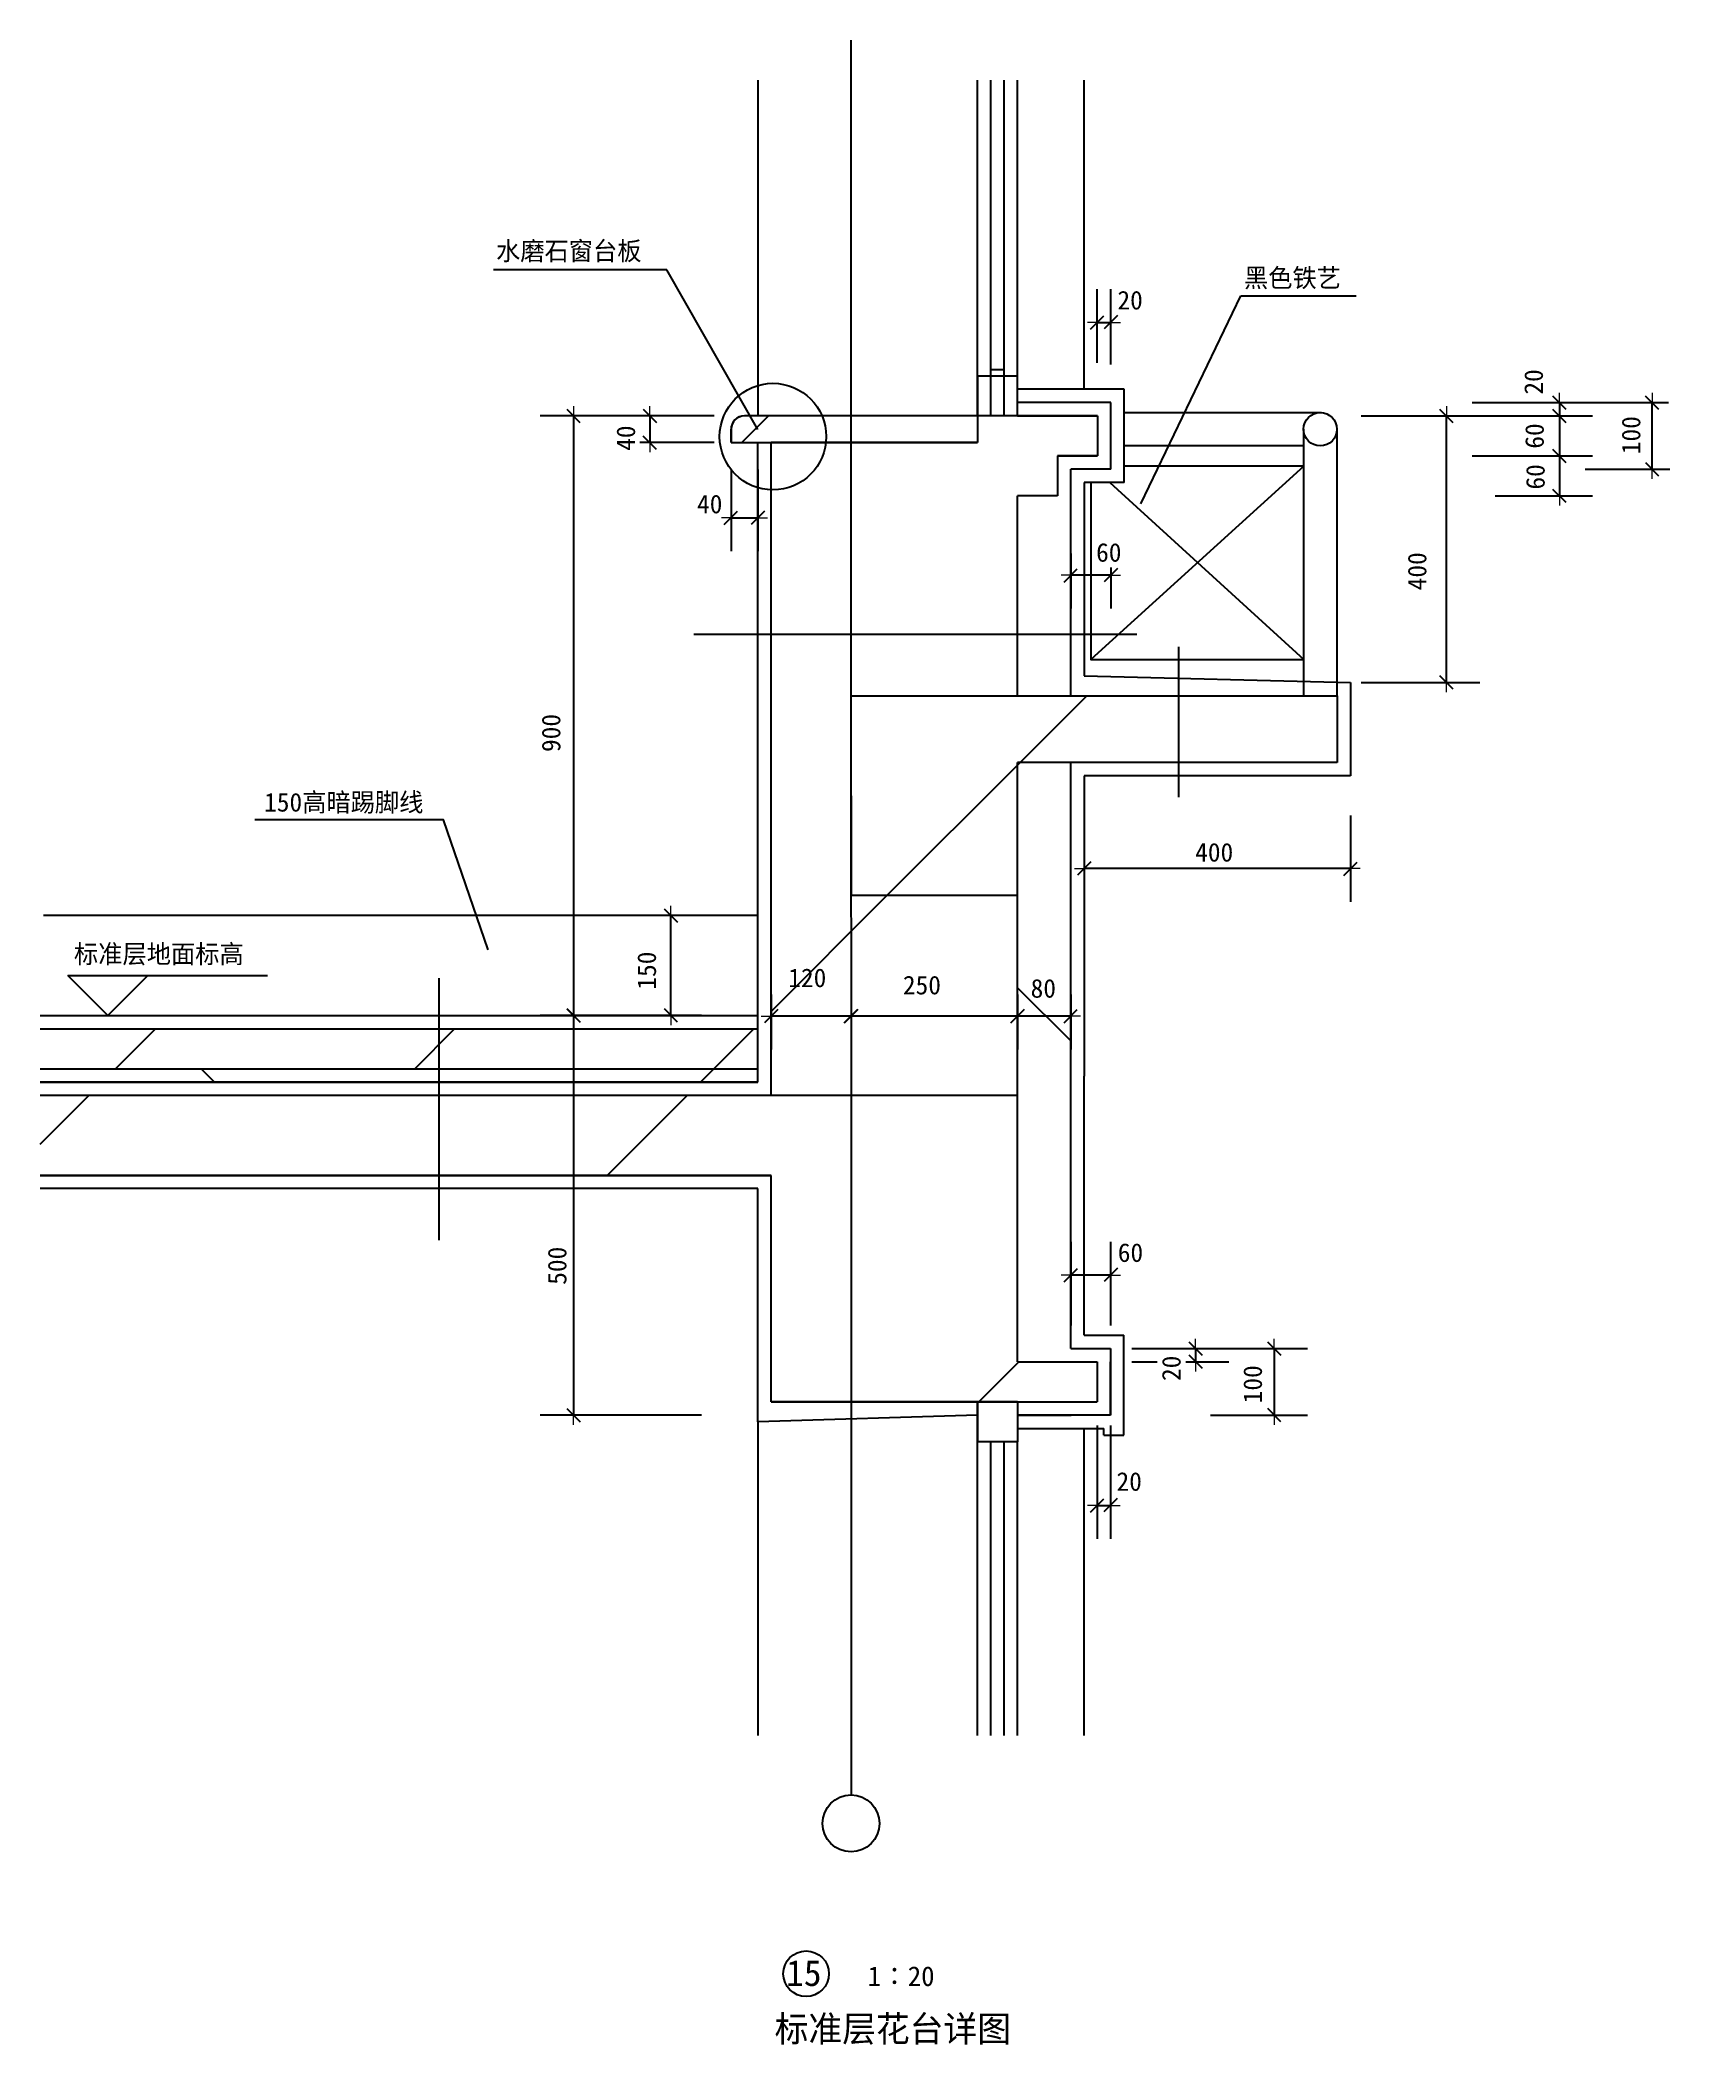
# Model space of a CAD drawing. Header units: metres. Extents: x 721 to 3168, y 267 to 3277.
import ezdxf

# ---------------------------------------------------------------- set-up
doc = ezdxf.new("R2010")
doc.units = ezdxf.units.M
for name, color, linetype in [('A-AXI', 3, 'Continuous'), ('BALCONY', 7, 'Continuous'), ('PUB_DIM', 3, 'Continuous'), ('PUB_TEXT', 7, 'Continuous'), ('S_DOTE', 7, 'Continuous'), ('WQ', 7, 'Continuous')]:
    doc.layers.add(name, color=color, linetype=linetype)
pattern_1 = [(45, (0, 0), (-224.506, 224.506), [])]
pattern_2 = [(45, (0, 0), (-449.01, 449.01), [])]

# ---------------------------------------------------------------- blocks, each defined once
blk = doc.blocks.new('_DIMX')
at = {"color": 5, "lineweight": 15}
blk.add_line((72.91, 0), (-72.91, 0), dxfattribs=at)
at = {"color": 1}
blk.add_lwpolyline([(-50.66, -50.66), (49.16, 49.16)], dxfattribs=at)

msp = doc.modelspace()

# ---------------------------------------------------------------- hatches: boundary and pattern name
h = msp.add_hatch()
h.set_pattern_fill('AN33C', scale=100)
h.set_pattern_definition(pattern_1)
h.paths.add_polyline_path([(1938.74, 2712.74), (2128.69, 2712.74), (2128.69, 2672.74), (1938.74, 2672.74)])
h.paths.add_polyline_path([(1873.44, 2701.8, 0.03), (1872.69, 2712.74), (1938.74, 2712.74), (1938.74, 2672.74), (1867.97, 2672.74, 0.09)])
h.paths.add_polyline_path([(1758.69, 2692.74, -0.2), (1764.54, 2706.88, -0.2), (1778.69, 2712.74), (1778.69, 2712.74), (1872.69, 2712.74, -0.03), (1873.44, 2701.8, -0.09), (1867.97, 2672.74), (1758.69, 2672.74)])
h = msp.add_hatch()
h.set_pattern_fill('ANSI31', scale=600)
h.paths.add_polyline_path([(1938.74, 2672.74), (1901.01, 2672.74, -0.39), (1818.69, 2601.85), (1818.69, 2426.87), (1938.74, 2426.87)])
h.paths.add_polyline_path([(2188.69, 2592.74), (2248.69, 2592.74), (2248.69, 2652.74), (2308.69, 2652.74), (2308.69, 2712.74), (2188.69, 2712.74), (2128.69, 2712.74), (2128.69, 2672.74), (1938.74, 2672.74), (1938.74, 2426.87), (2188.69, 2426.87)])
h.paths.add_polyline_path([(1901.01, 2672.74), (1818.69, 2672.74), (1818.69, 2601.85, 0.39)])
h.paths.add_polyline_path([(1938.74, 2384.73), (1818.69, 2384.73), (1818.69, 1692.74), (1938.75, 1692.74), (1938.75, 1992.74), (1938.74, 1992.74), (1938.74, 2292.74), (1938.74, 2292.74)])
h.paths.add_polyline_path([(2188.69, 2384.73), (1938.74, 2384.73), (1938.74, 2292.74), (2188.69, 2292.74)])
h.paths.add_polyline_path([(2188.69, 2426.87), (1938.74, 2426.87), (1938.74, 2384.73), (2188.69, 2384.73)])
h.paths.add_polyline_path([(1938.74, 2426.87), (1818.69, 2426.87), (1818.69, 2384.73), (1938.74, 2384.73)])
h.paths.add_polyline_path([(2188.69, 1992.74), (1938.75, 1992.74), (1938.75, 1692.74), (2188.69, 1692.74)])
h = msp.add_hatch()
h.set_pattern_fill('ANSI38', scale=300)
h.paths.add_polyline_path([(2268.69, 2192.74), (2188.69, 2192.74), (2188.69, 1692.74), (2188.69, 1292.74), (2308.25, 1292.74), (2308.25, 1232.74), (2188.69, 1232.74), (2188.69, 1212.74), (2268.69, 1212.74), (2269.34, 1212.74), (2328.25, 1212.74), (2328.25, 1292.74), (2328.25, 1312.74), (2268.69, 1312.74), (2268.69, 1692.74)])
h.paths.add_polyline_path([(2268.69, 2632.74), (2328.69, 2632.74), (2328.69, 2732.74), (2188.69, 2732.74), (2188.69, 2712.74), (2308.69, 2712.74), (2308.69, 2652.74), (2248.69, 2652.74), (2248.69, 2592.74), (2188.69, 2592.74), (2188.69, 2426.87), (2268.69, 2426.87)])
h.paths.add_polyline_path([(2268.69, 2384.73), (2188.69, 2384.73), (2188.69, 2292.74), (2268.69, 2292.74)])
h.paths.add_polyline_path([(2268.69, 2426.87), (2188.69, 2426.87), (2188.69, 2384.73), (2268.69, 2384.73)])
h = msp.add_hatch()
h.set_pattern_fill('AN33C', scale=200)
h.set_pattern_definition(pattern_2)
h.paths.add_polyline_path([(1938.74, 2292.74), (1938.75, 1992.74), (2188.69, 1992.74), (2188.69, 2192.74), (2668.69, 2192.74), (2668.69, 2292.74)])
h = msp.add_hatch()
h.set_pattern_fill('ANSI31', scale=1000)
h.paths.add_polyline_path([(2668.69, 2192.74), (2668.69, 2292.74), (1938.74, 2292.74), (1938.75, 1992.74), (2188.69, 1992.74), (2188.69, 2192.74)])
h = msp.add_hatch()
h.set_pattern_fill('AN33C', scale=100)
h.set_pattern_definition(pattern_1)
h.paths.add_polyline_path([(1276.81, 1792.74), (721.33, 1792.74), (721.33, 1732.74), (1276.81, 1732.74)])
h.paths.add_polyline_path([(1798.69, 1792.74), (1314.42, 1792.74), (1314.42, 1732.74), (1798.69, 1732.74)])
h.paths.add_polyline_path([(1314.42, 1792.74), (1276.81, 1792.74), (1276.81, 1732.74), (1314.42, 1732.74)])
h = msp.add_hatch()
h.set_pattern_fill('ANSI38', scale=300)
h.paths.add_polyline_path([(1276.81, 1732.74), (721.33, 1732.74), (721.33, 1712.74), (1276.81, 1712.74)])
h.paths.add_polyline_path([(1798.69, 1732.74), (1314.42, 1732.74), (1314.42, 1712.74), (1798.69, 1712.74)])
h.paths.add_polyline_path([(1314.42, 1732.74), (1276.81, 1732.74), (1276.81, 1712.74), (1314.42, 1712.74)])
h = msp.add_hatch()
h.set_pattern_fill('AN33C', scale=200)
h.set_pattern_definition(pattern_2)
h.paths.add_polyline_path([(1474.83, 1692.74), (721.33, 1692.74), (721.33, 1572.74), (1474.83, 1572.74)])
h.paths.add_polyline_path([(1938.75, 1692.74), (1512.44, 1692.74), (1512.44, 1572.74), (1818.69, 1572.74), (1818.69, 1436.29), (1818.69, 1232.74), (1938.75, 1232.74)])
h.paths.add_polyline_path([(1512.44, 1692.74), (1474.83, 1692.74), (1474.83, 1572.74), (1512.44, 1572.74)])
h.paths.add_polyline_path([(2188.69, 1692.74), (1938.75, 1692.74), (1938.75, 1232.74), (2188.69, 1232.74), (2328.25, 1232.74), (2328.25, 1292.74), (2188.69, 1292.74), (2188.69, 1412.74)])
h = msp.add_hatch()
h.set_pattern_fill('ANSI31', scale=1000)
h.paths.add_polyline_path([(1474.83, 1692.74), (721.33, 1692.74), (721.33, 1572.74), (1474.83, 1572.74)])
h.paths.add_polyline_path([(1512.44, 1692.74), (1474.83, 1692.74), (1474.83, 1572.74), (1512.44, 1572.74)])
h.paths.add_polyline_path([(1938.75, 1692.74), (1512.44, 1692.74), (1512.44, 1572.74), (1818.69, 1572.74), (1818.69, 1436.29), (1818.69, 1232.74), (1938.75, 1232.74)])
h.paths.add_polyline_path([(2188.69, 1692.74), (1938.75, 1692.74), (1938.75, 1232.74), (2188.69, 1232.74), (2328.25, 1232.74), (2328.25, 1292.74), (2188.69, 1292.74), (2188.69, 1412.74)])

# ---------------------------------------------------------------- linework, layer by layer
for p, q in [((2128.69, 2712.74), (2128.69, 3217.02)), ((2148.69, 2712.74), (2148.69, 3217.02)), ((2168.69, 2712.74), (2168.69, 3217.02)), ((2188.69, 2712.74), (2188.69, 3217.02)), ((2288.69, 2752.74), (2288.69, 3217.02)), ((1662.14, 2931.88), (1402.23, 2931.88)), ((1798.69, 2692.26), (1662.14, 2931.88)), ((2373.87, 2580.59), (2524.02, 2892.91)), ((2524.02, 2892.91), (2697.26, 2892.91)), ((2128.69, 2712.74), (2128.69, 2772.74)), ((2128.69, 2712.74), (2128.69, 2772.74)), ((2188.69, 2772.74), (2128.69, 2772.74)), ((2188.69, 2772.74), (2128.69, 2772.74)), ((2188.69, 2772.74), (2128.69, 2772.74)), ((2128.69, 2772.74), (2128.69, 2712.74)), ((2148.69, 2782.74), (2168.69, 2782.74)), ((2188.69, 2712.74), (2188.69, 2772.74)), ((2188.69, 2712.74), (2188.69, 2772.74)), ((2188.69, 2712.74), (2188.69, 2772.74)), ((2348.69, 2752.74), (2188.69, 2752.74)), ((2348.69, 2612.74), (2348.69, 2752.74)), ((2308.69, 2712.74), (1778.69, 2712.74)), ((2128.69, 2712.74), (2128.69, 2672.74)), ((2328.69, 2732.74), (2188.69, 2732.74)), ((2188.69, 2712.74), (2308.69, 2712.74)), ((2308.69, 2712.74), (2308.69, 2652.74)), ((2328.69, 2632.74), (2328.69, 2732.74)), ((1758.69, 2692.74), (1758.69, 2672.74)), ((1758.69, 2672.74), (1818.69, 2672.74)), ((1798.69, 1712.74), (1798.69, 2672.74)), ((1798.69, 1712.74), (1798.69, 2652.74)), ((1818.69, 1692.74), (1818.69, 2672.74)), ((2128.69, 2672.74), (1818.69, 2672.74)), ((2308.69, 2652.74), (2248.69, 2652.74)), ((2248.69, 2652.74), (2248.69, 2592.74)), ((2248.69, 2652.74), (2308.69, 2652.74)), ((2261.55, 2654.07), (2261.55, 2654.07)), ((2268.69, 2292.74), (2268.69, 2632.74)), ((2328.69, 2632.74), (2268.69, 2632.74)), ((2188.69, 2292.74), (2188.69, 2592.74)), ((2248.69, 2592.74), (2188.69, 2592.74)), ((2268.69, 2607.46), (2268.69, 2607.46)), ((2348.69, 2612.74), (2288.69, 2612.74)), ((2368.02, 2384.73), (1702.75, 2384.73)), ((2430.39, 2366.37), (2430.39, 2140.42)), ((2288.69, 2322.74), (2688.69, 2312.74)), ((1938.74, 2292.74), (1938.74, 2292.74)), ((1938.74, 2292.74), (2668.69, 2292.74)), ((1938.74, 2292.74), (1938.74, 1992.74)), ((2668.69, 2292.74), (2668.69, 2192.74)), ((2688.69, 2312.74), (2688.69, 2172.74)), ((2188.69, 1692.74), (2188.69, 2192.74)), ((2668.69, 2192.74), (2188.69, 2192.74)), ((2268.69, 1692.74), (2268.69, 2192.74)), ((2688.69, 2172.74), (2288.69, 2172.74)), ((2188.69, 1992.74), (1938.74, 1992.74)), ((1319.97, 1868.5), (1319.97, 1475.39)), ((721.33, 1792.74), (1798.62, 1792.74)), ((721.33, 1732.74), (1798.62, 1732.74)), ((2288.69, 1332.74), (2288.69, 1721.74)), ((1798.69, 1712.74), (721.33, 1712.74)), ((721.33, 1712.74), (1798.69, 1712.74)), ((2188.69, 1692.74), (721.33, 1692.74)), ((2188.69, 1292.74), (2188.69, 1692.74)), ((2268.69, 1312.74), (2268.69, 1692.74)), ((721.33, 1572.74), (1818.69, 1572.74)), ((1818.69, 1232.74), (1818.69, 1572.74)), ((1798.69, 1552.74), (721.33, 1552.74)), ((1798.69, 1436.29), (1798.69, 1552.74)), ((1798.69, 1202.74), (1798.69, 1552.74)), ((2188.69, 1292.74), (2188.69, 1412.74)), ((2288.69, 1332.74), (2348.25, 1332.74)), ((2288.69, 1332.74), (2288.69, 1332.74)), ((2348.25, 1182.74), (2348.25, 1332.74)), ((2268.69, 1312.74), (2268.69, 1312.74)), ((2268.69, 1312.74), (2328.25, 1312.74)), ((2268.69, 1312.74), (2328.25, 1312.74)), ((2328.25, 1312.74), (2328.25, 1212.74)), ((2188.69, 1292.74), (2308.25, 1292.74)), ((2188.69, 1292.74), (2248.69, 1292.74)), ((2268.69, 1292.74), (2308.25, 1292.74)), ((2269.34, 1292.74), (2269.34, 1292.74)), ((2308.25, 1292.74), (2308.25, 1232.74)), ((2308.25, 1272.74), (2308.25, 1272.74)), ((2328.25, 1212.74), (2328.25, 1292.74)), ((2128.69, 1212.74), (1798.69, 1202.74)), ((1818.69, 1232.74), (2308.25, 1232.74)), ((2128.69, 1232.74), (2128.69, 1172.74)), ((2128.69, 1172.74), (2128.69, 1232.74)), ((2188.69, 1232.74), (2188.69, 1172.74)), ((2188.69, 1232.74), (2188.69, 1172.74)), ((2188.69, 1212.74), (2268.69, 1212.74)), ((2188.69, 1212.74), (2269.34, 1212.74)), ((2328.25, 1212.74), (2188.69, 1212.74)), ((2188.69, 1192.74), (2318.25, 1192.74)), ((2188.69, 1192.74), (2258.51, 1192.74)), ((2288.69, 731.89), (2288.69, 1192.74)), ((2318.25, 1182.74), (2318.25, 1192.74)), ((2318.25, 1182.74), (2348.25, 1182.74)), ((2128.69, 731.89), (2128.69, 1172.74)), ((2188.69, 1172.74), (2128.69, 1172.74)), ((2188.69, 1172.74), (2128.69, 1172.74)), ((2148.69, 731.89), (2148.69, 1172.74)), ((2168.69, 731.89), (2168.69, 1172.74)), ((2188.69, 731.89), (2188.69, 1172.74))]:
    msp.add_line(p, q)
for points in [[(1798.69, 3217.02), (1798.69, 2712.74)], [(2644.97, 2717.69), (2348.69, 2717.69)], [(2618.69, 2292.74), (2618.69, 2692.74)], [(2668.69, 2292.74), (2668.69, 2692.74)], [(2618.69, 2667.69), (2348.69, 2667.69)], [(2288.69, 2612.74), (2288.69, 2322.74)], [(1938.74, 2292.74), (1938.75, 1992.74)], [(2288.69, 2172.74), (2288.69, 1721.74)], [(1393.88, 1911.48), (1326.98, 2106.46), (1043.69, 2106.46)], [(1798.69, 1962.74), (726.38, 1962.74)], [(721.33, 1812.71), (1798.62, 1812.71)], [(1798.69, 1202.74), (1798.69, 731.89)]]:
    msp.add_lwpolyline(points)
msp.add_lwpolyline([(2268.69, 1312.74), (2268.69, 1312.74)], close=True)
for centre, radius in [((1821.53, 2681.8), 80), ((2643.32, 2692.74), 25), ((1938.81, 599.8), 42.73), ((1871.36, 374.23), 34.21)]:
    msp.add_circle(centre, radius)
msp.add_arc((1778.69, 2692.74), 20, 90, 180)
at = {"layer": 'A-AXI'}
for p, q in [((2308.25, 2792.74), (2308.25, 2903.19)), ((2328.69, 2789.99), (2328.69, 2903.19)), ((2308.05, 2853.19), (2307.85, 2853.19)), ((2308.25, 2853.19), (2328.69, 2853.19)), ((2328.89, 2853.19), (2329.09, 2853.19)), ((3041.13, 2732.74), (3166.09, 2732.74)), ((3141.43, 2632.94), (3141.43, 2732.54)), ((3041.13, 2632.74), (3168.18, 2632.74)), ((2268.69, 2506.15), (2268.69, 2423.54)), ((2268.49, 2473.54), (2268.29, 2473.54)), ((2328.69, 2473.54), (2268.69, 2473.54)), ((2328.69, 2485.07), (2328.69, 2423.54)), ((2328.89, 2473.54), (2329.09, 2473.54)), ((1818.69, 1844.26), (1818.69, 1761.65)), ((1938.75, 1844.26), (1938.75, 1761.65)), ((1938.75, 1844.26), (1938.75, 1761.65)), ((2188.69, 1844.26), (2188.69, 1761.65)), ((2188.69, 1844.26), (2188.69, 1761.65)), ((2268.69, 1844.26), (2268.69, 1761.65)), ((1938.55, 1811.65), (1818.89, 1811.65)), ((2188.49, 1811.65), (1938.95, 1811.65)), ((2268.49, 1811.65), (2188.89, 1811.65))]:
    msp.add_line(p, q, dxfattribs=at)
at = {"layer": 'BALCONY'}
for points in [[(2327.46, 2612.74), (2618.69, 2347.28), (2618.69, 2637.28), (2298.69, 2347.28)], [(2618.69, 2637.28), (2348.69, 2637.28)], [(2298.69, 2612.74), (2298.69, 2347.28), (2618.69, 2347.28)]]:
    msp.add_lwpolyline(points, dxfattribs=at)
at = {"layer": 'PUB_DIM'}
for p, q in [((1714.35, 2712.74), (1472.23, 2712.74)), ((1522.23, 2712.54), (1522.23, 1812.91)), ((1733.17, 2712.74), (1586.78, 2712.74)), ((1636.78, 2712.94), (1636.78, 2713.14)), ((1636.78, 2712.74), (1636.78, 2672.74)), ((2704.55, 2712.74), (2882.6, 2712.74)), ((2832.6, 2312.94), (2832.6, 2712.54)), ((2871.53, 2732.74), (3052.22, 2732.74)), ((2871.53, 2712.74), (3052.22, 2712.74)), ((2871.53, 2712.74), (3052.22, 2712.74)), ((3002.22, 2732.94), (3002.22, 2733.14)), ((3002.22, 2732.74), (3002.22, 2712.74)), ((3002.22, 2712.94), (3002.22, 2713.14)), ((3002.22, 2712.74), (3002.22, 2652.74)), ((3002.22, 2712.54), (3002.22, 2712.34)), ((1733.17, 2672.74), (1621.96, 2672.74)), ((1636.78, 2672.54), (1636.78, 2672.34)), ((2871.53, 2652.74), (3052.22, 2652.74)), ((2906.04, 2652.74), (3052.22, 2652.74)), ((3002.22, 2652.94), (3002.22, 2653.14)), ((3002.22, 2652.74), (3002.22, 2592.74)), ((3002.22, 2652.54), (3002.22, 2652.34)), ((1758.68, 2632.26), (1758.68, 2509.81)), ((1798.69, 2632.26), (1798.69, 2509.81)), ((2906.04, 2592.74), (3052.22, 2592.74)), ((3002.22, 2592.54), (3002.22, 2592.34)), ((1758.48, 2559.81), (1758.28, 2559.81)), ((1758.68, 2559.81), (1798.69, 2559.81)), ((1798.89, 2559.81), (1799.09, 2559.81)), ((2704.55, 2312.74), (2882.6, 2312.74)), ((2288.69, 2112.74), (2288.69, 1983.21)), ((2688.69, 2112.74), (2688.69, 1983.21)), ((2688.49, 2033.21), (2288.89, 2033.21)), ((1709.81, 1962.74), (1618.38, 1962.74)), ((1668.38, 1962.94), (1668.38, 1963.14)), ((1668.38, 1812.74), (1668.38, 1962.74)), ((823.06, 1812.71), (763.06, 1872.71)), ((763.06, 1872.71), (883.06, 1872.71)), ((883.06, 1872.71), (823.06, 1812.71)), ((883.06, 1872.71), (1062.96, 1872.71)), ((1714.35, 1812.71), (1472.23, 1812.71)), ((1714.35, 1812.71), (1472.23, 1812.71)), ((1522.23, 1812.51), (1522.23, 1212.94)), ((1709.81, 1812.74), (1618.38, 1812.74)), ((1668.38, 1812.54), (1668.38, 1812.34)), ((2269.09, 1347.46), (2269.09, 1473.04)), ((2328.66, 1347.46), (2328.66, 1473.04)), ((2268.89, 1423.04), (2268.69, 1423.04)), ((2328.66, 1423.04), (2269.09, 1423.04)), ((2328.86, 1423.04), (2329.06, 1423.04)), ((2360.57, 1312.74), (2506.2, 1312.74)), ((2456.2, 1312.94), (2456.2, 1313.14)), ((2456.2, 1312.74), (2456.2, 1292.74)), ((2478.52, 1312.74), (2624.15, 1312.74)), ((2574.15, 1312.94), (2574.15, 1313.14)), ((2574.15, 1312.74), (2574.15, 1212.74)), ((2360.57, 1292.74), (2398.18, 1292.74)), ((2441.29, 1292.74), (2506.2, 1292.74)), ((2456.2, 1292.54), (2456.2, 1292.34)), ((1714.35, 1212.74), (1472.23, 1212.74)), ((2478.52, 1212.74), (2624.15, 1212.74)), ((2574.15, 1212.54), (2574.15, 1212.34)), ((2308.25, 1197.22), (2308.25, 1027.22)), ((2328.25, 1197.22), (2328.25, 1027.22)), ((2308.05, 1077.22), (2307.85, 1077.22)), ((2308.25, 1077.22), (2328.25, 1077.22)), ((2328.45, 1077.22), (2328.65, 1077.22))]:
    msp.add_line(p, q, dxfattribs=at)
at = {"layer": 'S_DOTE'}
msp.add_line((1938.74, 3277.02), (1938.76, 642.53), dxfattribs=at)
at = {"layer": 'WQ'}
for p, q in [((2308.69, 2712.74), (1778.69, 2712.74)), ((1758.69, 2672.74), (1758.69, 2692.74)), ((1758.69, 2692.74), (1758.69, 2672.74)), ((1758.69, 2672.74), (2128.69, 2672.74)), ((2188.69, 1692.74), (721.33, 1692.74)), ((2188.69, 1436.29), (2188.69, 1692.74)), ((1818.69, 1572.74), (721.33, 1572.74)), ((1818.69, 1436.29), (1818.69, 1572.74)), ((2188.69, 1232.74), (1818.69, 1232.74))]:
    msp.add_line(p, q, dxfattribs=at)
for start, end in [(90, 180), (90, 135), (135, 180)]:
    msp.add_arc((1778.69, 2692.74), 20, start, end, dxfattribs=at)

# ---------------------------------------------------------------- block references
at = {"layer": 'A-AXI', "xscale": 0.2, "yscale": 0.2, "zscale": 0.2}
for p in [(2308.25, 2853.19), (2268.69, 2473.54), (1938.75, 1811.65), (2188.69, 1811.65), (2268.69, 1811.65)]:
    msp.add_blockref('_DIMX', p, dxfattribs=at)
for p, rotation in [((2328.69, 2853.19), 180), ((3141.43, 2732.74), 90), ((3141.43, 2632.74), 270), ((2328.69, 2473.54), 180), ((1818.69, 1811.65), 180), ((1938.75, 1811.65), 180), ((2188.69, 1811.65), 180)]:
    msp.add_blockref('_DIMX', p, dxfattribs=dict(at, rotation=rotation))
at = {"layer": 'PUB_DIM', "xscale": 0.2, "yscale": 0.2, "zscale": 0.2}
for p, rotation in [((3002.22, 2732.74), 270), ((1522.23, 2712.74), 90), ((1636.78, 2712.74), 270), ((2832.6, 2712.74), 90), ((3002.22, 2712.74), 270), ((3002.22, 2712.74), 90), ((1636.78, 2672.74), 90), ((3002.22, 2652.74), 270), ((3002.22, 2652.74), 90), ((3002.22, 2592.74), 90), ((1798.69, 2559.81), 180), ((2832.6, 2312.74), 270), ((2288.69, 2033.21), 180), ((1668.38, 1962.74), 270), ((1522.23, 1812.71), 270), ((1522.23, 1812.71), 90), ((1668.38, 1812.74), 90), ((2328.66, 1423.04), 180), ((2456.2, 1312.74), 270), ((2574.15, 1312.74), 270), ((2456.2, 1292.74), 90), ((1522.23, 1212.74), 270), ((2574.15, 1212.74), 90), ((2328.25, 1077.22), 180)]:
    msp.add_blockref('_DIMX', p, dxfattribs=dict(at, rotation=rotation))
for p in [(1758.68, 2559.81), (2688.69, 2033.21), (2269.09, 1423.04), (2308.25, 1077.22)]:
    msp.add_blockref('_DIMX', p, dxfattribs=at)

# ---------------------------------------------------------------- texts
for s, height, p in [('20', 28, (2338.73, 2872.62)), ('40', 28, (1707.62, 2566.56)), ('60', 28, (2306.73, 2493.89)), ('150高暗踢脚线', 28, (1057.65, 2118.85)), ('400', 28, (2455.45, 2043.74)), ('标准层地面标高', 28, (772.2, 1891.16)), ('120', 28, (1844.57, 1855.26)), ('250', 28, (2016.66, 1844.37)), ('80', 28, (2208.42, 1839.44)), ('60', 28, (2339.27, 1442.76)), ('20', 28, (2337.36, 1099.12)), ('15', 39, (1841.42, 355.79)), ('1∶20', 29.5, (1963.84, 355.74)), ('标准层花台详图', 39, (1824.09, 272.04))]:
    msp.add_text(s, height=height).set_placement(p)
for s, p in [('20', (2977.53, 2744.79)), ('100', (3123.82, 2655.35)), ('40', (1614.66, 2660.38)), ('60', (2978.9, 2663.63)), ('60', (2980.19, 2602.25)), ('400', (2802.6, 2451.03)), ('900', (1502.4, 2208.27)), ('150', (1645.99, 1851.52)), ('500', (1511.53, 1408.42)), ('20', (2433.58, 1263.96)), ('100', (2555.72, 1230.5))]:
    msp.add_text(s, height=28, rotation=90).set_placement(p)
at = {"layer": 'A-AXI'}
msp.add_text('黑色铁艺', height=28, dxfattribs=at).set_placement((2528.73, 2906.05))
at = {"layer": 'PUB_TEXT'}
msp.add_text('水磨石窗台板', height=28, dxfattribs=at).set_placement((1405.87, 2946.54))

doc.saveas('drawing.dxf')
